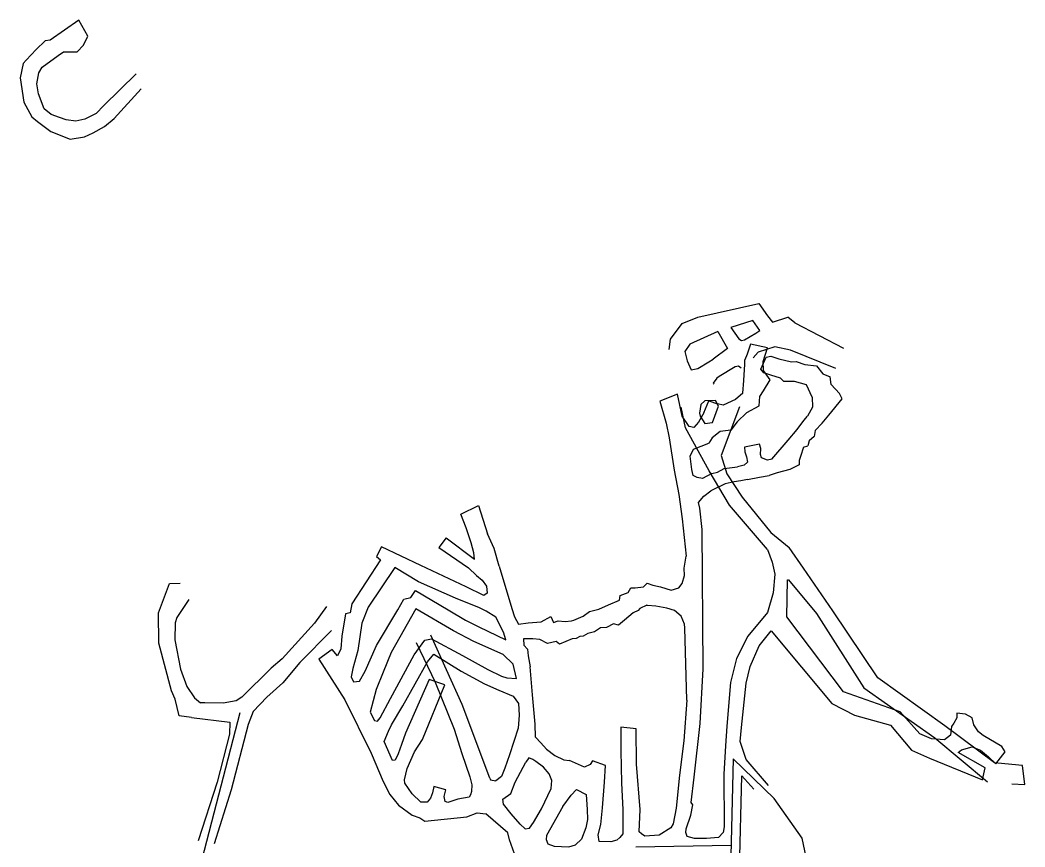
# Model space of a CAD drawing. Extents: x 539107 to 539703, y 4477622 to 4477995.
# Drawn here: x 539179.8 to 539414, y 4477802.2 to 4477995 of the extents above; entities that cross this region are included whole.
import ezdxf

# ---------------------------------------------------------------- set-up
doc = ezdxf.new("R2010")
doc.units = 0
doc.linetypes.add('DUZ', pattern=[500, 500])
doc.layers.add('KAT_1440', color=139, linetype='DUZ')
doc.layers.add('PERSONEL_1440', color=1, linetype='DUZ')

msp = doc.modelspace()

# ---------------------------------------------------------------- linework, layer by layer
at = {"layer": 'KAT_1440'}
for p, q in [((539193.43, 4477995.04, 1445.2), (539186.79, 4477990.35, 1445.55)), ((539195.58, 4477991.29, 1444.56), (539193.43, 4477995.04, 1445.2)), ((539194.54, 4477989.18, 1444.87), (539195.58, 4477991.29, 1444.56)), ((539185.64, 4477990.23, 1445.69), (539183.55, 4477988.14, 1445.77)), ((539186.79, 4477990.35, 1445.55), (539185.64, 4477990.23, 1445.69)), ((539193.08, 4477987.61, 1444.96), (539194.54, 4477989.18, 1444.87)), ((539183.55, 4477988.14, 1445.77), (539181.21, 4477985.71, 1446.22)), ((539184.93, 4477984.05, 1446.05), (539188.62, 4477986.75, 1445.83)), ((539188.62, 4477986.75, 1445.83), (539189.89, 4477987.67, 1446.92)), ((539189.89, 4477987.67, 1446.92), (539193.08, 4477987.61, 1444.96)), ((539180.47, 4477984.94, 1445.39), (539179.77, 4477981.53, 1446.45)), ((539181.21, 4477985.71, 1446.22), (539180.47, 4477984.94, 1445.39)), ((539183.66, 4477980.2, 1446.9), (539184.15, 4477982.71, 1446.39)), ((539184.15, 4477982.71, 1446.39), (539184.93, 4477984.05, 1446.05)), ((539206.83, 4477982.48, 1451.47), (539199.29, 4477975.1, 1449.87)), ((539179.77, 4477981.53, 1446.45), (539180.65, 4477975.89, 1446.93)), ((539184.07, 4477977.8, 1447.29), (539183.66, 4477980.2, 1446.9)), ((539185.35, 4477974.35, 1447.78), (539184.07, 4477977.8, 1447.29)), ((539201.7, 4477972.05, 1449.75), (539207.97, 4477979.04, 1451.21)), ((539180.65, 4477975.89, 1446.93), (539182.52, 4477972.47, 1447.66)), ((539199.29, 4477975.1, 1449.87), (539197.47, 4477973.21, 1449.44)), ((539187.05, 4477972.99, 1448.25), (539185.35, 4477974.35, 1447.78)), ((539188.94, 4477972.3, 1448.6), (539187.05, 4477972.99, 1448.25)), ((539197.47, 4477973.21, 1449.44), (539194.9, 4477971.89, 1449.24)), ((539182.52, 4477972.47, 1447.66), (539183.82, 4477971.41, 1447.84)), ((539183.82, 4477971.41, 1447.84), (539186.94, 4477969.08, 1448.18)), ((539190.55, 4477971.78, 1448.67), (539188.94, 4477972.3, 1448.6)), ((539192.78, 4477971.46, 1448.84), (539190.55, 4477971.78, 1448.67)), ((539194.9, 4477971.89, 1449.24), (539192.78, 4477971.46, 1448.84)), ((539196.82, 4477968.73, 1448.95), (539199.43, 4477970.19, 1449.28)), ((539199.43, 4477970.19, 1449.28), (539201.7, 4477972.05, 1449.75)), ((539186.94, 4477969.08, 1448.18), (539191.43, 4477967.3, 1448.31)), ((539194.81, 4477967.79, 1448.56), (539196.82, 4477968.73, 1448.95)), ((539191.43, 4477967.3, 1448.31), (539194.81, 4477967.79, 1448.56)), ((539337.77, 4477925.78, 1449.14), (539351.98, 4477928.93, 1449.85)), ((539351.98, 4477928.93, 1449.85), (539354, 4477926.07, 1449.51)), ((539334.06, 4477924.26, 1449.04), (539337.77, 4477925.78, 1449.14)), ((539354, 4477926.07, 1449.51), (539355.11, 4477924.55, 1449.03)), ((539355.11, 4477924.55, 1449.03), (539358.7, 4477925.78, 1448.65)), ((539360.37, 4477924.41, 1448.59), (539358.7, 4477925.78, 1448.65)), ((539331.33, 4477920.6, 1449.08), (539334.06, 4477924.26, 1449.04)), ((539350.58, 4477924.99, 1449.51), (539345.44, 4477923.36, 1449.51)), ((539345.44, 4477923.36, 1449.51), (539347.31, 4477920.71, 1449.53)), ((539352.19, 4477922.63, 1448.99), (539350.58, 4477924.99, 1449.51)), ((539360.37, 4477924.41, 1448.59), (539371.72, 4477918.49, 1450.41)), ((539342.41, 4477922.41, 1449.51), (539335.88, 4477919.45, 1448.99)), ((539342.41, 4477922.41, 1449.51), (539344.65, 4477918.42, 1449.85)), ((539348.65, 4477920.43, 1449.07), (539351.27, 4477922.03, 1449.04)), ((539351.27, 4477922.03, 1449.04), (539352.19, 4477922.63, 1448.99)), ((539331.03, 4477918.23, 1450.24), (539331.33, 4477920.6, 1449.08)), ((539335.88, 4477919.45, 1448.99), (539334.69, 4477917.71, 1450.17)), ((539347.31, 4477920.71, 1449.53), (539347.93, 4477920.31, 1449.53)), ((539347.93, 4477920.31, 1449.53), (539348.65, 4477920.43, 1449.07)), ((539349.98, 4477919.48, 1441.4), (539349.27, 4477917.15, 1441.4)), ((539353.94, 4477918.56, 1441.4), (539349.98, 4477919.48, 1441.4)), ((539355.69, 4477918.82, 1448.76), (539351.79, 4477917.62, 1448.69)), ((539359.37, 4477918.04, 1448.04), (539355.69, 4477918.82, 1448.76)), ((539334.69, 4477917.71, 1450.17), (539335.23, 4477915.59, 1449.82)), ((539344.65, 4477918.42, 1449.85), (539341.34, 4477915.98, 1449.13)), ((539349.27, 4477917.15, 1441.4), (539348.66, 4477915.77, 1441.32)), ((539350.65, 4477916.25, 1450.03), (539351.79, 4477917.62, 1448.69)), ((539352.43, 4477913.63, 1438.13), (539353.64, 4477916.41, 1438.13)), ((539352.97, 4477915.39, 1441.32), (539353.94, 4477918.56, 1441.4)), ((539353.64, 4477916.41, 1438.13), (539354.79, 4477916.62, 1438.13)), ((539354.79, 4477916.62, 1438.13), (539356.6, 4477916.03, 1438.13)), ((539369.94, 4477913.79, 1450.04), (539359.37, 4477918.04, 1448.04)), ((539335.23, 4477915.59, 1449.82), (539336.2, 4477913.47, 1449.58)), ((539337.71, 4477913.74, 1449.85), (539340.3, 4477915.34, 1449.11)), ((539340.3, 4477915.34, 1449.11), (539341.34, 4477915.98, 1449.13)), ((539346.46, 4477914.2, 1449.53), (539342.69, 4477911.87, 1449.19)), ((539347.21, 4477914.32, 1450.03), (539346.46, 4477914.2, 1449.53)), ((539347.83, 4477913.89, 1450.53), (539347.21, 4477914.32, 1450.03)), ((539348.49, 4477911.01, 1441.7), (539348.71, 4477914.81, 1441.45)), ((539348.71, 4477914.81, 1441.45), (539348.66, 4477915.77, 1441.32)), ((539353.04, 4477913.33, 1441.5), (539352.97, 4477915.39, 1441.32)), ((539356.6, 4477916.03, 1438.13), (539359.57, 4477915.34, 1438.13)), ((539359.57, 4477915.34, 1438.13), (539360.66, 4477915.42, 1438.13)), ((539360.66, 4477915.42, 1438.13), (539362.7, 4477914.74, 1438.13)), ((539362.7, 4477914.74, 1438.13), (539365.38, 4477914.43, 1437.98)), ((539365.38, 4477914.43, 1437.98), (539366.86, 4477912.52, 1437.84)), ((539336.2, 4477913.47, 1449.58), (539337.71, 4477913.74, 1449.85)), ((539342.69, 4477911.87, 1449.19), (539342.15, 4477911.53, 1449.29)), ((539353.13, 4477912.75, 1438.13), (539352.43, 4477913.63, 1438.13)), ((539354.6, 4477911.1, 1441.91), (539353.04, 4477913.33, 1441.5)), ((539354.77, 4477912.19, 1438.13), (539353.13, 4477912.75, 1438.13)), ((539357.02, 4477911.51, 1438.13), (539354.77, 4477912.19, 1438.13)), ((539366.86, 4477912.52, 1437.84), (539368.57, 4477911.81, 1437.85)), ((539368.85, 4477910.01, 1437.85), (539368.57, 4477911.81, 1437.85)), ((539342.15, 4477911.53, 1449.29), (539341.34, 4477910.33, 1449.98)), ((539341.34, 4477910.33, 1449.98), (539341.49, 4477910.14, 1449.99)), ((539348.19, 4477908, 1442.2), (539348.49, 4477911.01, 1441.7)), ((539353.07, 4477908.58, 1441.9), (539354.6, 4477911.1, 1441.91)), ((539357.75, 4477910.72, 1438.13), (539357.02, 4477911.51, 1438.13)), ((539360.29, 4477910.76, 1437.98), (539357.75, 4477910.72, 1438.13)), ((539363.04, 4477909.99, 1437.98), (539360.29, 4477910.76, 1437.98)), ((539364.41, 4477907.06, 1438), (539363.04, 4477909.99, 1437.98)), ((539370.73, 4477907.98, 1437.83), (539368.85, 4477910.01, 1437.85)), ((539333, 4477907.78, 1441.65), (539328.89, 4477906.16, 1441.65)), ((539334.1, 4477902.67, 1441.65), (539333, 4477907.78, 1441.65)), ((539348.19, 4477908, 1442.2), (539346.53, 4477906.58, 1442.15)), ((539352.02, 4477905.1, 1442.15), (539352.22, 4477907.24, 1442.2)), ((539352.22, 4477907.24, 1442.2), (539353.07, 4477908.58, 1441.9)), ((539364.41, 4477907.06, 1438), (539364.43, 4477904.72, 1437.83)), ((539371.37, 4477906.67, 1437.83), (539370.73, 4477907.98, 1437.83)), ((539328.89, 4477906.16, 1441.65), (539330.35, 4477901.03, 1441.65)), ((539334.85, 4477899.93, 1449.9), (539333.83, 4477904.77, 1450.09)), ((539338.47, 4477905.38, 1449.77), (539338.1, 4477903.38, 1449.76)), ((539339.4, 4477906.2, 1449.77), (539338.47, 4477905.38, 1449.77)), ((539339.12, 4477903.43, 1442.06), (539340.33, 4477906.22, 1441.96)), ((539341.87, 4477906.32, 1449.75), (539339.4, 4477906.2, 1449.77)), ((539340.33, 4477906.22, 1441.96), (539342.35, 4477905.5, 1441.97)), ((539341.15, 4477901.15, 1449.46), (539342.55, 4477905, 1449.9)), ((539342.55, 4477905, 1449.9), (539341.87, 4477906.32, 1449.75)), ((539343.66, 4477905.24, 1441.86), (539342.35, 4477905.5, 1441.97)), ((539347.48, 4477904.86, 1450.29), (539343.17, 4477893.45, 1448.54)), ((539346.53, 4477906.58, 1442.15), (539343.66, 4477905.24, 1441.86)), ((539349.18, 4477903.48, 1441.86), (539352.02, 4477905.1, 1442.15)), ((539364.43, 4477904.72, 1437.83), (539363.26, 4477902.63, 1438.21)), ((539368.3, 4477902.88, 1438.01), (539371.37, 4477906.67, 1437.83)), ((539335.71, 4477900.25, 1441.88), (539334.1, 4477902.67, 1441.65)), ((539339.12, 4477903.43, 1442.06), (539337.9, 4477901.24, 1441.88)), ((539338.1, 4477903.38, 1449.76), (539338.25, 4477902.65, 1449.76)), ((539338.25, 4477902.65, 1449.76), (539339.37, 4477900.95, 1449.46)), ((539346.91, 4477901.3, 1441.97), (539349.18, 4477903.48, 1441.86)), ((539362.47, 4477901.62, 1437.79), (539363.26, 4477902.63, 1438.21)), ((539366.7, 4477901.05, 1437.79), (539368.3, 4477902.88, 1438.01)), ((539330.35, 4477901.03, 1441.65), (539331.05, 4477897.61, 1441.6)), ((539340.36, 4477889.9, 1448.1), (539334.85, 4477899.93, 1449.9)), ((539336.84, 4477900.01, 1441.91), (539335.71, 4477900.25, 1441.88)), ((539337.9, 4477901.24, 1441.88), (539336.84, 4477900.01, 1441.91)), ((539339.37, 4477900.95, 1449.46), (539341.15, 4477901.15, 1449.46)), ((539346.91, 4477901.3, 1441.97), (539345.39, 4477899.42, 1441.97)), ((539360.89, 4477899.52, 1437.97), (539362.47, 4477901.62, 1437.79)), ((539366.7, 4477901.05, 1437.79), (539365.11, 4477899.35, 1437.84)), ((539331.05, 4477897.61, 1441.6), (539332.2, 4477890.03, 1441.66)), ((539341.06, 4477897.63, 1441.97), (539340.3, 4477896.38, 1442.39)), ((539342.96, 4477899.05, 1441.97), (539341.06, 4477897.63, 1441.97)), ((539345.39, 4477899.42, 1441.97), (539342.96, 4477899.05, 1441.97)), ((539358.83, 4477897.06, 1438.17), (539360.89, 4477899.52, 1437.97)), ((539364.84, 4477897.92, 1437.81), (539363.7, 4477896.87, 1437.96)), ((539365.11, 4477899.35, 1437.84), (539364.84, 4477897.92, 1437.81)), ((539336.74, 4477894.95, 1441.69), (539340.3, 4477896.38, 1442.39)), ((539352.1, 4477896.09, 1439.56), (539348.63, 4477895.44, 1439.85)), ((539348.63, 4477895.44, 1439.85), (539348.68, 4477894.36, 1439.69)), ((539352.41, 4477895.13, 1439.32), (539352.1, 4477896.09, 1439.56)), ((539355, 4477892.59, 1438.4), (539358.83, 4477897.06, 1438.17)), ((539362.4, 4477895.44, 1437.84), (539361.69, 4477893.27, 1437.69)), ((539362.4, 4477895.44, 1437.84), (539363.4, 4477895.76, 1438.15)), ((539363.7, 4477896.87, 1437.96), (539363.4, 4477895.76, 1438.15)), ((539335.92, 4477893.33, 1441.64), (539336.74, 4477894.95, 1441.69)), ((539336.34, 4477890.18, 1441.56), (539335.92, 4477893.33, 1441.64)), ((539343.17, 4477893.45, 1448.54), (539344.52, 4477889.2, 1447.62)), ((539348.68, 4477894.36, 1439.69), (539349.1, 4477893.21, 1439.39)), ((539349.1, 4477893.21, 1439.39), (539349.33, 4477891.93, 1439.22)), ((539352.34, 4477893.72, 1439.04), (539352.41, 4477895.13, 1439.32)), ((539352.6, 4477892.93, 1439.01), (539352.34, 4477893.72, 1439.04)), ((539353.96, 4477892.43, 1438.47), (539352.6, 4477892.93, 1439.01)), ((539361.69, 4477893.27, 1437.69), (539361.36, 4477892.31, 1437.74)), ((539343.85, 4477890.46, 1440.19), (539346.98, 4477890.87, 1439.51)), ((539348.52, 4477891.24, 1439.32), (539346.98, 4477890.87, 1439.51)), ((539349.33, 4477891.93, 1439.22), (539348.52, 4477891.24, 1439.32)), ((539355, 4477892.59, 1438.4), (539353.96, 4477892.43, 1438.47)), ((539361.34, 4477891.27, 1437.71), (539359.16, 4477890.2, 1437.89)), ((539361.36, 4477892.31, 1437.74), (539361.34, 4477891.27, 1437.71)), ((539332.2, 4477890.03, 1441.66), (539333.27, 4477884.4, 1441.79)), ((539336.66, 4477888.85, 1441.46), (539336.34, 4477890.18, 1441.56)), ((539337.58, 4477888.37, 1441.67), (539336.66, 4477888.85, 1441.46)), ((539338.84, 4477888.08, 1441.03), (539337.58, 4477888.37, 1441.67)), ((539341.02, 4477889.27, 1440.63), (539338.84, 4477888.08, 1441.03)), ((539345.11, 4477881.93, 1446.18), (539340.36, 4477889.9, 1448.1)), ((539341.02, 4477889.27, 1440.63), (539342.31, 4477889.59, 1440.63)), ((539342.31, 4477889.59, 1440.63), (539343.85, 4477890.46, 1440.19)), ((539344.52, 4477889.2, 1447.62), (539348.05, 4477883.74, 1445.96)), ((539349.33, 4477887.89, 1439.34), (539352.14, 4477888.41, 1438.86)), ((539352.14, 4477888.41, 1438.86), (539354.33, 4477888.82, 1438.65)), ((539356.21, 4477889.47, 1438.31), (539354.33, 4477888.82, 1438.65)), ((539359.16, 4477890.2, 1437.89), (539356.21, 4477889.47, 1438.31)), ((539344.11, 4477886.88, 1440.63), (539340.78, 4477885.28, 1441.04)), ((539346.22, 4477887.35, 1440.63), (539344.11, 4477886.88, 1440.63)), ((539347.76, 4477887.55, 1439.54), (539346.22, 4477887.35, 1440.63)), ((539349.33, 4477887.89, 1439.34), (539347.76, 4477887.55, 1439.54)), ((539333.27, 4477884.4, 1441.79), (539334.05, 4477878.7, 1441.94)), ((539337.89, 4477882.54, 1441.81), (539339.13, 4477883.97, 1441.28)), ((539339.13, 4477883.97, 1441.28), (539340.78, 4477885.28, 1441.04)), ((539348.05, 4477883.74, 1445.96), (539354.74, 4477875.54, 1446.83)), ((539282.51, 4477879.78, 1443.62), (539286.59, 4477881.84, 1443.79)), ((539286.59, 4477881.84, 1443.79), (539288.74, 4477875.25, 1443.74)), ((539338.18, 4477881.17, 1441.72), (539337.89, 4477882.54, 1441.81)), ((539353.99, 4477871.58, 1443.44), (539345.11, 4477881.93, 1446.18)), ((539283.74, 4477876.59, 1443.6), (539282.51, 4477879.78, 1443.62)), ((539338.76, 4477876.24, 1441.92), (539338.18, 4477881.17, 1441.72)), ((539284.91, 4477873.08, 1443.6), (539283.74, 4477876.59, 1443.6)), ((539334.05, 4477878.7, 1441.94), (539335, 4477870.02, 1442.27)), ((539279.1, 4477874.25, 1442.46), (539277.4, 4477872, 1442.46)), ((539279.1, 4477874.25, 1442.46), (539285.7, 4477869.33, 1442.43)), ((539290.3, 4477871.79, 1443.72), (539288.74, 4477875.25, 1443.74)), ((539338.98, 4477843.73, 1442.38), (539338.76, 4477876.24, 1441.92)), ((539354.74, 4477875.54, 1446.83), (539359.06, 4477872.04, 1443.44)), ((539264.01, 4477872.18, 1443.56), (539262.86, 4477869.95, 1443.64)), ((539273.16, 4477867.83, 1442.69), (539264.01, 4477872.18, 1443.56)), ((539277.4, 4477872, 1442.46), (539284.32, 4477867.31, 1441.98)), ((539285.52, 4477870.78, 1443.6), (539284.91, 4477873.08, 1443.6)), ((539362.4, 4477867.22, 1441.87), (539359.06, 4477872.04, 1443.44)), ((539262.86, 4477869.95, 1443.64), (539263.78, 4477869.11, 1443.64)), ((539285.7, 4477869.33, 1442.43), (539285.52, 4477870.78, 1443.6)), ((539291.4, 4477867.66, 1442), (539290.3, 4477871.79, 1443.72)), ((539334.58, 4477867.22, 1442.27), (539335, 4477870.02, 1442.27)), ((539353.99, 4477871.58, 1443.44), (539355.03, 4477868.61, 1442.36)), ((539263.78, 4477869.11, 1443.64), (539257.11, 4477858.88, 1443.6)), ((539267.13, 4477867.39, 1443.14), (539260.87, 4477858.1, 1443.59)), ((539272.67, 4477864.03, 1442.36), (539267.13, 4477867.39, 1443.14)), ((539283.78, 4477862.87, 1442.15), (539273.16, 4477867.83, 1442.69)), ((539284.32, 4477867.31, 1441.98), (539286.12, 4477865.51, 1442.12)), ((539291.4, 4477867.66, 1442), (539294.4, 4477857.79, 1442.2)), ((539334.65, 4477865.47, 1442.32), (539334.58, 4477867.22, 1442.27)), ((539355.03, 4477868.61, 1442.36), (539355.65, 4477865.81, 1442.36)), ((539369.17, 4477857.23, 1439.57), (539362.4, 4477867.22, 1441.87)), ((539286.12, 4477865.51, 1442.12), (539287.5, 4477864.39, 1442.04)), ((539334.12, 4477863.64, 1442.48), (539334.65, 4477865.47, 1442.32)), ((539355.65, 4477865.81, 1442.36), (539355.33, 4477861.43, 1442.26)), ((539212.02, 4477856.82, 1440.58), (539214.6, 4477863.64, 1439.89)), ((539214.6, 4477863.64, 1439.89), (539217.11, 4477863.67, 1440.01)), ((539281.23, 4477860.21, 1441.88), (539272.67, 4477864.03, 1442.36)), ((539287.84, 4477860.83, 1441.07), (539283.78, 4477862.87, 1442.15)), ((539287.5, 4477864.39, 1442.04), (539288.5, 4477863.01, 1441.25)), ((539288.5, 4477863.01, 1441.25), (539288.64, 4477861.34, 1441.27)), ((539321.48, 4477861.53, 1442.67), (539322.15, 4477862.64, 1442.69)), ((539322.15, 4477862.64, 1442.69), (539323.12, 4477862.61, 1442.71)), ((539323.12, 4477862.61, 1442.71), (539325.09, 4477862.82, 1442.71)), ((539325.09, 4477862.82, 1442.71), (539325.94, 4477863.67, 1442.68)), ((539325.94, 4477863.67, 1442.68), (539327.21, 4477863.27, 1442.66)), ((539327.21, 4477863.27, 1442.66), (539329.01, 4477862.82, 1442.78)), ((539329.01, 4477862.82, 1442.78), (539331.53, 4477862.1, 1442.69)), ((539331.53, 4477862.1, 1442.69), (539333.31, 4477862.65, 1442.44)), ((539333.31, 4477862.65, 1442.44), (539334.12, 4477863.64, 1442.48)), ((539358.5, 4477855.89, 1442.27), (539358.65, 4477864.5, 1442.2)), ((539358.65, 4477864.5, 1442.2), (539358.87, 4477864.51, 1442.34)), ((539358.87, 4477864.51, 1442.34), (539365.43, 4477856.67, 1439.84)), ((539269.24, 4477859.95, 1445.3), (539270.87, 4477860.4, 1445)), ((539270.87, 4477860.4, 1445), (539271.95, 4477861.99, 1442.35)), ((539271.95, 4477861.99, 1442.35), (539279.52, 4477857.51, 1442.47)), ((539286.82, 4477857.95, 1442.14), (539281.23, 4477860.21, 1441.88)), ((539288.64, 4477861.34, 1441.27), (539287.84, 4477860.83, 1441.07)), ((539319.47, 4477859.78, 1442.74), (539319.61, 4477860.8, 1442.71)), ((539319.61, 4477860.8, 1442.71), (539321.48, 4477861.53, 1442.67)), ((539355.33, 4477861.43, 1442.26), (539353.95, 4477856.86, 1442.17)), ((539219.12, 4477859.92, 1440.15), (539216.34, 4477855.72, 1440.9)), ((539251.2, 4477858.24, 1450.28), (539248.38, 4477854.38, 1449.83)), ((539257.11, 4477858.88, 1443.6), (539256.68, 4477856.82, 1443.75)), ((539260.87, 4477858.1, 1443.59), (539259.43, 4477854.34, 1443.71)), ((539267.79, 4477857.45, 1443.45), (539269.24, 4477859.95, 1445.3)), ((539288.41, 4477857.16, 1442.13), (539286.82, 4477857.95, 1442.14)), ((539294.4, 4477857.79, 1442.2), (539295.04, 4477855.85, 1442.03)), ((539314.69, 4477857.65, 1443.1), (539316.88, 4477858.65, 1442.83)), ((539316.88, 4477858.65, 1442.83), (539319.47, 4477859.78, 1442.74)), ((539324.18, 4477857.83, 1442.84), (539323.86, 4477857.36, 1442.91)), ((539325.86, 4477858.6, 1442.87), (539324.18, 4477857.83, 1442.84)), ((539325.86, 4477858.51, 1442.81), (539325.86, 4477858.6, 1442.87)), ((539326.02, 4477858.47, 1442.75), (539325.86, 4477858.51, 1442.81)), ((539327.97, 4477858.33, 1442.8), (539326.02, 4477858.47, 1442.75)), ((539330.5, 4477857.89, 1442.7), (539327.97, 4477858.33, 1442.8)), ((539332.26, 4477857.35, 1442.43), (539330.5, 4477857.89, 1442.7)), ((539212.13, 4477849.74, 1441.77), (539212.02, 4477856.82, 1440.58)), ((539216.34, 4477855.72, 1440.9), (539215.94, 4477854.49, 1440.96)), ((539255.64, 4477856.52, 1443.79), (539254.75, 4477851.35, 1443)), ((539256.68, 4477856.82, 1443.75), (539255.64, 4477856.52, 1443.79)), ((539262.82, 4477849.2, 1442.69), (539267.79, 4477857.45, 1443.45)), ((539272.04, 4477857.71, 1445.27), (539266.29, 4477847.53, 1442.77)), ((539280.8, 4477852.61, 1441.59), (539272.04, 4477857.71, 1445.27)), ((539279.52, 4477857.51, 1442.47), (539283.56, 4477855.11, 1442.18)), ((539290.69, 4477855.78, 1442.14), (539288.41, 4477857.16, 1442.13)), ((539292.45, 4477852.25, 1442.24), (539290.69, 4477855.78, 1442.14)), ((539295.04, 4477855.85, 1442.03), (539295.96, 4477854.12, 1442.03)), ((539301.26, 4477854.67, 1442.76), (539303.51, 4477855.91, 1442.86)), ((539303.51, 4477855.91, 1442.86), (539304.08, 4477854.57, 1442.86)), ((539308.84, 4477855.05, 1442.92), (539311.01, 4477855.99, 1443.05)), ((539311.01, 4477855.99, 1443.05), (539312.51, 4477857.09, 1443.01)), ((539312.51, 4477857.09, 1443.01), (539314.69, 4477857.65, 1443.1)), ((539322.64, 4477856.77, 1442.88), (539320.67, 4477855.06, 1443.05)), ((539323.86, 4477857.36, 1442.91), (539322.64, 4477856.77, 1442.88)), ((539333.87, 4477855.99, 1442.42), (539332.26, 4477857.35, 1442.43)), ((539334.6, 4477854.17, 1442.48), (539333.87, 4477855.99, 1442.42)), ((539353.95, 4477856.86, 1442.17), (539349.38, 4477851.36, 1442.71)), ((539371.69, 4477838.34, 1442.1), (539358.5, 4477855.89, 1442.27)), ((539365.43, 4477856.67, 1439.84), (539376.45, 4477839.26, 1434.72)), ((539379.72, 4477841.63, 1434.59), (539369.17, 4477857.23, 1439.57)), ((539215.94, 4477854.49, 1440.96), (539215.82, 4477850.49, 1441.81)), ((539248.38, 4477854.38, 1449.83), (539240.87, 4477846.08, 1448.09)), ((539259.43, 4477854.34, 1443.71), (539258.49, 4477847.98, 1443)), ((539283.56, 4477855.11, 1442.18), (539286.73, 4477853.49, 1442.28)), ((539286.73, 4477853.49, 1442.28), (539292.95, 4477850.52, 1442.24)), ((539295.96, 4477854.12, 1442.03), (539298.23, 4477854.47, 1442.41)), ((539298.23, 4477854.47, 1442.41), (539301.26, 4477854.67, 1442.76)), ((539304.08, 4477854.57, 1442.86), (539305.2, 4477854.91, 1442.8)), ((539305.2, 4477854.91, 1442.8), (539306.78, 4477854.76, 1442.83)), ((539306.78, 4477854.76, 1442.83), (539308.31, 4477854.9, 1442.92)), ((539308.31, 4477854.9, 1442.92), (539308.84, 4477855.05, 1442.92)), ((539315.05, 4477853.31, 1443.11), (539313.67, 4477852.34, 1443.13)), ((539316.42, 4477853.36, 1443.04), (539315.05, 4477853.31, 1443.11)), ((539318.12, 4477854.19, 1443.02), (539316.42, 4477853.36, 1443.04)), ((539319.24, 4477853.93, 1443.14), (539318.12, 4477854.19, 1443.02)), ((539320.67, 4477855.06, 1443.05), (539319.24, 4477853.93, 1443.14)), ((539334.72, 4477853.29, 1442.47), (539334.6, 4477854.17, 1442.48)), ((539335.21, 4477836.45, 1442.18), (539334.72, 4477853.29, 1442.47)), ((539252.36, 4477852.67, 1449.98), (539244.94, 4477845.22, 1448.42)), ((539254.75, 4477851.35, 1443), (539254.55, 4477848.37, 1443.57)), ((539274.11, 4477850.45, 1444.86), (539275.63, 4477850.74, 1444.86)), ((539282.81, 4477835.38, 1445.38), (539275.5, 4477851.56, 1449.11)), ((539275.63, 4477850.74, 1444.86), (539282.9, 4477846.83, 1441.96)), ((539285.49, 4477850.09, 1442.27), (539280.8, 4477852.61, 1441.59)), ((539292.95, 4477850.52, 1442.24), (539292.45, 4477852.25, 1442.24)), ((539299.27, 4477850.75, 1442.66), (539297.11, 4477850.73, 1442.36)), ((539300.92, 4477850.56, 1442.99), (539299.27, 4477850.75, 1442.66)), ((539308.43, 4477850.76, 1443.03), (539305.51, 4477849.48, 1442.94)), ((539309.39, 4477850.81, 1442.95), (539308.43, 4477850.76, 1443.03)), ((539310.2, 4477851.24, 1443.02), (539309.39, 4477850.81, 1442.95)), ((539311.03, 4477851.36, 1443.07), (539310.2, 4477851.24, 1443.02)), ((539312.1, 4477851.98, 1443.02), (539311.03, 4477851.36, 1443.07)), ((539313.67, 4477852.34, 1443.13), (539312.1, 4477851.98, 1443.02)), ((539349.38, 4477851.36, 1442.71), (539346.78, 4477846.17, 1441.9)), ((539352.01, 4477849.08, 1442.87), (539354.82, 4477852.56, 1442.52)), ((539354.82, 4477852.56, 1442.52), (539368.94, 4477835.62, 1442.31)), ((539215.05, 4477838.59, 1443.68), (539212.13, 4477849.74, 1441.77)), ((539215.82, 4477850.49, 1441.81), (539217.16, 4477843.63, 1443.33)), ((539260.22, 4477843.17, 1443), (539262.82, 4477849.2, 1442.69)), ((539271.63, 4477847.03, 1443.59), (539274.11, 4477850.45, 1444.86)), ((539272.06, 4477849.85, 1449.63), (539276.48, 4477840.61, 1446.87)), ((539292.39, 4477847.09, 1442.31), (539285.49, 4477850.09, 1442.27)), ((539297.11, 4477850.73, 1442.36), (539297.17, 4477849.25, 1442.2)), ((539297.17, 4477849.25, 1442.2), (539298.03, 4477848.32, 1442.15)), ((539302.71, 4477849.67, 1442.94), (539300.92, 4477850.56, 1442.99)), ((539304.75, 4477850.12, 1442.94), (539302.71, 4477849.67, 1442.94)), ((539305.51, 4477849.48, 1442.94), (539304.75, 4477850.12, 1442.94)), ((539349.91, 4477844.29, 1441.9), (539352.01, 4477849.08, 1442.87)), ((539240.87, 4477846.08, 1448.09), (539238.3, 4477843.91, 1447.55)), ((539252.48, 4477848.25, 1443.81), (539249.41, 4477845.98, 1443.93)), ((539253.76, 4477846.73, 1443.22), (539252.48, 4477848.25, 1443.81)), ((539254.55, 4477848.37, 1443.57), (539253.76, 4477846.73, 1443.22)), ((539258.49, 4477847.98, 1443), (539257.3, 4477843.81, 1443)), ((539266.29, 4477847.53, 1442.77), (539264.41, 4477842.91, 1442.95)), ((539266.12, 4477836.81, 1442.77), (539271.63, 4477847.03, 1443.59)), ((539274.73, 4477845.36, 1443.59), (539276.18, 4477847.12, 1444.47)), ((539276.18, 4477847.12, 1444.47), (539282.58, 4477843.19, 1441.92)), ((539282.9, 4477846.83, 1441.96), (539288.79, 4477843.6, 1441.99)), ((539294.67, 4477844.83, 1442.3), (539292.39, 4477847.09, 1442.31)), ((539298.03, 4477848.32, 1442.15), (539298.2, 4477846.77, 1442.08)), ((539298.2, 4477846.77, 1442.08), (539298.66, 4477844.23, 1442.14)), ((539346.78, 4477846.17, 1441.9), (539345.37, 4477840.54, 1441.49)), ((539238.3, 4477843.91, 1447.55), (539231.42, 4477837.11, 1445.97)), ((539244.94, 4477845.22, 1448.42), (539240.99, 4477840.44, 1447.45)), ((539249.41, 4477845.98, 1443.93), (539255.43, 4477836.49, 1442.89)), ((539257.3, 4477843.81, 1443), (539256.93, 4477841.85, 1442.86)), ((539268.96, 4477835.1, 1443.17), (539274.73, 4477845.36, 1443.59)), ((539295.51, 4477841.45, 1442.01), (539294.67, 4477844.83, 1442.3)), ((539299.24, 4477837.65, 1441.2), (539298.66, 4477844.23, 1442.14)), ((539338.3, 4477830.98, 1441.87), (539338.98, 4477843.73, 1442.38)), ((539349.02, 4477840.35, 1441.49), (539349.91, 4477844.29, 1441.9)), ((539217.16, 4477843.63, 1443.33), (539218.67, 4477839.59, 1444.06)), ((539256.93, 4477841.85, 1442.86), (539257.52, 4477840.69, 1442.86)), ((539258.9, 4477840.82, 1443), (539260.22, 4477843.17, 1443)), ((539264.41, 4477842.91, 1442.95), (539262.77, 4477838.93, 1443)), ((539282.58, 4477843.19, 1441.92), (539287.99, 4477840.24, 1441.94)), ((539288.79, 4477843.6, 1441.99), (539291.95, 4477842.02, 1442.14)), ((539291.95, 4477842.02, 1442.14), (539293.24, 4477841.61, 1442.14)), ((539293.24, 4477841.61, 1442.14), (539295.51, 4477841.45, 1442.01)), ((539395.29, 4477830.42, 1430.94), (539379.72, 4477841.63, 1434.59)), ((539218.67, 4477839.59, 1444.06), (539220.45, 4477836.96, 1444.52)), ((539240.99, 4477840.44, 1447.45), (539237.32, 4477837.09, 1446.73)), ((539257.52, 4477840.69, 1442.86), (539258.9, 4477840.82, 1443)), ((539275.14, 4477841.22, 1442.58), (539269.6, 4477828.72, 1442.39)), ((539273.59, 4477827.27, 1442.18), (539278.77, 4477839.98, 1442.53)), ((539278.77, 4477839.98, 1442.53), (539275.14, 4477841.22, 1442.58)), ((539276.48, 4477840.61, 1446.87), (539280.96, 4477829.67, 1444.43)), ((539287.99, 4477840.24, 1441.94), (539291.39, 4477838.73, 1443.68)), ((539345.37, 4477840.54, 1441.49), (539344.51, 4477830.33, 1440.7)), ((539347.92, 4477830.05, 1440.81), (539349.02, 4477840.35, 1441.49)), ((539376.45, 4477839.26, 1434.72), (539392.94, 4477827.63, 1430.83)), ((539215.89, 4477836.63, 1443.77), (539215.05, 4477838.59, 1443.68)), ((539220.45, 4477836.96, 1444.52), (539221.8, 4477835.82, 1444.86)), ((539231.42, 4477837.11, 1445.97), (539230.15, 4477836.23, 1445.8)), ((539237.32, 4477837.09, 1446.73), (539234.1, 4477833.81, 1445.84)), ((539262.77, 4477838.93, 1443), (539262.04, 4477836.29, 1443)), ((539263.72, 4477832.26, 1442.64), (539266.12, 4477836.81, 1442.77)), ((539291.39, 4477838.73, 1443.68), (539294.71, 4477837.38, 1442.1)), ((539294.71, 4477837.38, 1442.1), (539295.94, 4477835.63, 1442.07)), ((539299.81, 4477830.83, 1441.24), (539299.24, 4477837.65, 1441.2)), ((539384.88, 4477833.73, 1442.14), (539371.69, 4477838.34, 1442.1)), ((539216.82, 4477832.78, 1444.08), (539215.89, 4477836.63, 1443.77)), ((539222.83, 4477835.78, 1444.94), (539221.8, 4477835.82, 1444.86)), ((539227.08, 4477835.72, 1445.39), (539222.83, 4477835.78, 1444.94)), ((539230.15, 4477836.23, 1445.8), (539227.08, 4477835.72, 1445.39)), ((539255.43, 4477836.49, 1442.89), (539261.59, 4477824.09, 1442.7)), ((539262.04, 4477836.29, 1443), (539261.37, 4477833.63, 1442.7)), ((539266.35, 4477830.63, 1442.72), (539268.96, 4477835.1, 1443.17)), ((539289.22, 4477818.23, 1441.8), (539282.81, 4477835.38, 1445.38)), ((539295.94, 4477835.63, 1442.07), (539296.1, 4477832.92, 1441.93)), ((539335.21, 4477836.45, 1442.18), (539334.48, 4477826.95, 1441.75)), ((539368.94, 4477835.62, 1442.31), (539374.23, 4477832.92, 1442.27)), ((539219.69, 4477832.41, 1444.63), (539216.82, 4477832.78, 1444.08)), ((539219.69, 4477832.41, 1444.63), (539228.62, 4477831.28, 1445.49)), ((539234.1, 4477833.81, 1445.84), (539232.95, 4477830.77, 1445.22)), ((539261.37, 4477833.63, 1442.7), (539262.36, 4477831.7, 1442.62)), ((539263.11, 4477831.54, 1442.62), (539263.72, 4477832.26, 1442.64)), ((539296.1, 4477832.92, 1441.93), (539295.88, 4477829.86, 1441.79)), ((539374.23, 4477832.92, 1442.27), (539382.62, 4477830.58, 1442.06)), ((539389.46, 4477828.55, 1442.46), (539384.88, 4477833.73, 1442.14)), ((539398.1, 4477832.27, 1444.36), (539397.42, 4477831.06, 1442.58)), ((539398.11, 4477833.36, 1442.58), (539398.1, 4477832.27, 1444.36)), ((539400.15, 4477833.15, 1442.58), (539398.11, 4477833.36, 1442.58)), ((539401.7, 4477832.26, 1442.58), (539400.15, 4477833.15, 1442.58)), ((539402.03, 4477830.65, 1442.58), (539401.7, 4477832.26, 1442.58)), ((539228.62, 4477831.28, 1445.49), (539228.57, 4477828.45, 1444.72)), ((539232.95, 4477830.77, 1445.22), (539228.98, 4477815.53, 1442.56)), ((539262.36, 4477831.7, 1442.62), (539263.11, 4477831.54, 1442.62)), ((539265.64, 4477829.19, 1442.67), (539266.35, 4477830.63, 1442.72)), ((539280.96, 4477829.67, 1444.43), (539282.72, 4477823.99, 1443.23)), ((539295.88, 4477829.86, 1441.79), (539293.82, 4477823.68, 1441.76)), ((539299.91, 4477827.8, 1441.89), (539299.81, 4477830.83, 1441.24)), ((539323.39, 4477829.73, 1441.51), (539319.8, 4477830.12, 1441.51)), ((539319.8, 4477830.12, 1441.51), (539319.81, 4477824.57, 1441.51)), ((539323.41, 4477821.49, 1441.51), (539323.39, 4477829.73, 1441.51)), ((539336.88, 4477818.43, 1441.71), (539338.3, 4477830.98, 1441.87)), ((539344.51, 4477830.33, 1440.7), (539344.16, 4477825.75, 1440.54)), ((539347.62, 4477826.8, 1440.73), (539347.92, 4477830.05, 1440.81)), ((539382.62, 4477830.58, 1442.06), (539387.57, 4477824.72, 1442.79)), ((539406.86, 4477821.79, 1429.17), (539395.29, 4477830.42, 1430.94)), ((539396.87, 4477830.31, 1442.58), (539396.63, 4477828.27, 1442.58)), ((539397.42, 4477831.06, 1442.58), (539396.87, 4477830.31, 1442.58)), ((539403.19, 4477829.04, 1442.58), (539402.03, 4477830.65, 1442.58)), ((539228.57, 4477828.45, 1444.72), (539225.69, 4477817.27, 1442.69)), ((539264.6, 4477826.79, 1442.42), (539265.64, 4477829.19, 1442.67)), ((539269.6, 4477828.72, 1442.39), (539268.64, 4477826.04, 1443.14)), ((539301.15, 4477826.45, 1441.95), (539299.91, 4477827.8, 1441.89)), ((539392.23, 4477827.39, 1442.62), (539389.46, 4477828.55, 1442.46)), ((539395.26, 4477827.14, 1442.58), (539392.23, 4477827.39, 1442.62)), ((539392.94, 4477827.63, 1430.83), (539405.27, 4477817.37, 1429.1)), ((539396.63, 4477828.27, 1442.58), (539395.26, 4477827.14, 1442.58)), ((539404.25, 4477828.19, 1442.58), (539403.19, 4477829.04, 1442.58)), ((539408.62, 4477825.62, 1442.58), (539404.25, 4477828.19, 1442.58)), ((539266.55, 4477822.36, 1442.76), (539264.6, 4477826.79, 1442.42)), ((539268.64, 4477826.04, 1443.14), (539267.87, 4477823.9, 1443.09)), ((539271.7, 4477824.37, 1442.24), (539273.59, 4477827.27, 1442.18)), ((539302.46, 4477825, 1441.99), (539301.15, 4477826.45, 1441.95)), ((539302.46, 4477825, 1441.99), (539304.42, 4477823.49, 1441.79)), ((539334.48, 4477826.95, 1441.75), (539333.43, 4477818.95, 1440.48)), ((539344.16, 4477825.75, 1440.54), (539343.76, 4477819.18, 1440.54)), ((539349, 4477822.6, 1440.48), (539347.62, 4477826.8, 1440.73)), ((539399.21, 4477824.85, 1442.58), (539401.65, 4477825.55, 1442.58)), ((539401.65, 4477825.55, 1442.58), (539403.59, 4477824.79, 1442.58)), ((539409.38, 4477824.37, 1442.58), (539408.62, 4477825.62, 1442.58)), ((539261.59, 4477824.09, 1442.7), (539264.42, 4477817.42, 1442.16)), ((539267.87, 4477823.9, 1443.09), (539267.16, 4477822.45, 1442.83)), ((539269.96, 4477820.45, 1442.66), (539271.7, 4477824.37, 1442.24)), ((539282.72, 4477823.99, 1443.23), (539284.62, 4477818.56, 1442.1)), ((539293.82, 4477823.68, 1441.76), (539292.73, 4477820.53, 1442)), ((539298.37, 4477822.98, 1441.92), (539297.62, 4477821.92, 1441.6)), ((539299.27, 4477822.55, 1442.15), (539298.37, 4477822.98, 1441.92)), ((539304.42, 4477823.49, 1441.79), (539306.49, 4477822.51, 1441.5)), ((539319.81, 4477824.57, 1441.51), (539319.93, 4477817.12, 1441.56)), ((539387.57, 4477824.72, 1442.79), (539391.75, 4477822.9, 1442.9)), ((539391.75, 4477822.9, 1442.9), (539404.11, 4477817.84, 1443.65)), ((539398.41, 4477824.19, 1442.58), (539399.21, 4477824.85, 1442.58)), ((539404.69, 4477820.6, 1443.88), (539398.41, 4477824.19, 1442.58)), ((539403.59, 4477824.79, 1442.58), (539405.47, 4477823.23, 1442.58)), ((539405.47, 4477823.23, 1442.58), (539407.19, 4477821.58, 1442.58)), ((539407.19, 4477821.58, 1442.58), (539409.38, 4477824.37, 1442.58)), ((539267.16, 4477822.45, 1442.83), (539266.55, 4477822.36, 1442.76)), ((539269.4, 4477817.84, 1442.31), (539269.96, 4477820.45, 1442.66)), ((539292.73, 4477820.53, 1442), (539291.95, 4477818.61, 1441.59)), ((539295.2, 4477817.32, 1441.67), (539297.62, 4477821.92, 1441.6)), ((539299.98, 4477822.1, 1442), (539299.27, 4477822.55, 1442.15)), ((539301.73, 4477820.8, 1441.88), (539299.98, 4477822.1, 1442)), ((539303.1, 4477819.25, 1441.56), (539301.73, 4477820.8, 1441.88)), ((539306.49, 4477822.51, 1441.5), (539307.84, 4477822.31, 1441.45)), ((539311.32, 4477820.79, 1441.35), (539307.84, 4477822.31, 1441.45)), ((539312.63, 4477821.41, 1441.28), (539311.32, 4477820.79, 1441.35)), ((539313.15, 4477822.29, 1441.19), (539312.63, 4477821.41, 1441.28)), ((539316.25, 4477821.18, 1441.11), (539313.15, 4477822.29, 1441.19)), ((539315.99, 4477817.33, 1441.06), (539316.25, 4477821.18, 1441.11)), ((539324.27, 4477810.92, 1441.39), (539323.41, 4477821.49, 1441.51)), ((539354.21, 4477816.54, 1440.04), (539349, 4477822.6, 1440.48)), ((539404.11, 4477817.84, 1443.65), (539404.69, 4477820.6, 1443.88)), ((539409.3, 4477821.57, 1428.92), (539406.86, 4477821.79, 1429.17)), ((539413.37, 4477821.19, 1428.7), (539409.3, 4477821.57, 1428.92)), ((539413.97, 4477816.76, 1428.64), (539413.37, 4477821.19, 1428.7)), ((539284.62, 4477818.56, 1442.1), (539285.08, 4477816.68, 1441.76)), ((539289.22, 4477818.23, 1441.8), (539289.39, 4477817.84, 1441.72)), ((539291.95, 4477818.61, 1441.59), (539290.69, 4477817.59, 1441.51)), ((539303.7, 4477817.69, 1441.36), (539303.1, 4477819.25, 1441.56)), ((539333.43, 4477818.95, 1440.48), (539332.66, 4477811.24, 1440.99)), ((539336.15, 4477812.56, 1441.07), (539336.88, 4477818.43, 1441.71)), ((539343.76, 4477819.18, 1440.54), (539343.89, 4477806.91, 1441.12)), ((539347.41, 4477795.29, 1440.98), (539347.97, 4477818.78, 1440.55)), ((539347.97, 4477818.78, 1440.55), (539350.79, 4477815.63, 1440.28)), ((539225.69, 4477817.27, 1442.69), (539221.25, 4477803.58, 1440.41)), ((539264.42, 4477817.42, 1442.16), (539265.97, 4477814.45, 1442.1)), ((539269.46, 4477817.03, 1442.2), (539269.4, 4477817.84, 1442.31)), ((539271.15, 4477814.61, 1442.11), (539269.46, 4477817.03, 1442.2)), ((539276.24, 4477816.3, 1441.79), (539275.86, 4477814.83, 1441.72)), ((539279.01, 4477815.53, 1441.96), (539276.24, 4477816.3, 1441.79)), ((539285.08, 4477816.68, 1441.76), (539285.01, 4477815.1, 1441.64)), ((539289.39, 4477817.84, 1441.72), (539290.69, 4477817.59, 1441.51)), ((539294.16, 4477814.64, 1441.43), (539295.2, 4477817.32, 1441.67)), ((539301.33, 4477811.1, 1441.11), (539303.52, 4477815.82, 1441.1)), ((539303.52, 4477815.82, 1441.1), (539303.7, 4477817.69, 1441.36)), ((539315.48, 4477811.32, 1440.89), (539315.99, 4477817.33, 1441.06)), ((539319.93, 4477817.12, 1441.56), (539320.22, 4477810.85, 1441.28)), ((539410.93, 4477816.92, 1429.29), (539413.97, 4477816.76, 1428.64)), ((539228.98, 4477815.53, 1442.56), (539225.01, 4477802.9, 1440.61)), ((539265.97, 4477814.45, 1442.1), (539267.96, 4477811.94, 1442.05)), ((539273.18, 4477812.59, 1442.04), (539271.15, 4477814.61, 1442.11)), ((539275.41, 4477813.53, 1441.45), (539274.64, 4477812.65, 1441.92)), ((539275.86, 4477814.83, 1441.72), (539275.41, 4477813.53, 1441.45)), ((539278.61, 4477813.95, 1442.11), (539279.01, 4477815.53, 1441.96)), ((539278.85, 4477812.81, 1441.67), (539278.61, 4477813.95, 1442.11)), ((539281.82, 4477813.34, 1441.33), (539279.47, 4477812.54, 1441.67)), ((539284.42, 4477813.8, 1441.52), (539281.82, 4477813.34, 1441.33)), ((539284.78, 4477814.31, 1441.56), (539284.42, 4477813.8, 1441.52)), ((539285.01, 4477815.1, 1441.64), (539284.78, 4477814.31, 1441.56)), ((539292.3, 4477813.3, 1441.25), (539294.16, 4477814.64, 1441.43)), ((539292.46, 4477812.18, 1441.18), (539292.3, 4477813.3, 1441.25)), ((539306.31, 4477811.6, 1441.13), (539308.22, 4477814.27, 1441.06)), ((539308.22, 4477814.27, 1441.06), (539309.47, 4477815.55, 1441.16)), ((539309.47, 4477815.55, 1441.16), (539311.74, 4477814.4, 1440.98)), ((539311.74, 4477814.4, 1440.98), (539311.96, 4477810.95, 1441.06)), ((539267.96, 4477811.94, 1442.05), (539271.13, 4477809.57, 1442.02)), ((539274.64, 4477812.65, 1441.92), (539273.18, 4477812.59, 1442.04)), ((539279.47, 4477812.54, 1441.67), (539278.85, 4477812.81, 1441.67)), ((539294.23, 4477809.92, 1441.1), (539292.46, 4477812.18, 1441.18)), ((539299.42, 4477807.86, 1441.11), (539301.33, 4477811.1, 1441.11)), ((539306.31, 4477811.6, 1441.13), (539302.5, 4477804.83, 1441.12)), ((539311.96, 4477810.95, 1441.06), (539312.04, 4477808.56, 1440.89)), ((539315.15, 4477807.41, 1440.78), (539315.48, 4477811.32, 1440.89)), ((539332.66, 4477811.24, 1440.99), (539332.01, 4477807.55, 1440.81)), ((539336.13, 4477809.59, 1440.91), (539336.6, 4477812.03, 1441.16)), ((539336.6, 4477812.03, 1441.16), (539336.15, 4477812.56, 1441.07)), ((539271.13, 4477809.57, 1442.02), (539272.97, 4477808.96, 1441.92)), ((539272.97, 4477808.96, 1441.92), (539274.14, 4477808.2, 1441.4)), ((539274.14, 4477808.2, 1441.4), (539283.91, 4477809.22, 1441.43)), ((539283.91, 4477809.22, 1441.43), (539286.27, 4477810.11, 1441.27)), ((539286.27, 4477810.11, 1441.27), (539288.29, 4477809.91, 1441.25)), ((539293.43, 4477805.51, 1441.1), (539288.29, 4477809.91, 1441.25)), ((539296.29, 4477807.51, 1441.11), (539294.23, 4477809.92, 1441.1)), ((539320.22, 4477810.85, 1441.28), (539320.23, 4477806.98, 1441.09)), ((539324.09, 4477805.72, 1441.12), (539324.27, 4477810.92, 1441.39)), ((539335.01, 4477806.41, 1440.93), (539336.13, 4477809.59, 1440.91)), ((539297.46, 4477806.38, 1441.11), (539296.29, 4477807.51, 1441.11)), ((539297.46, 4477806.38, 1441.11), (539298.5, 4477806.58, 1441.12)), ((539298.5, 4477806.58, 1441.12), (539299.42, 4477807.86, 1441.11)), ((539311.6, 4477806.65, 1441.09), (539310.64, 4477804.03, 1441.03)), ((539312.04, 4477808.56, 1440.89), (539311.6, 4477806.65, 1441.09)), ((539314.47, 4477805.02, 1440.96), (539315.15, 4477807.41, 1440.78)), ((539320.23, 4477806.98, 1441.09), (539320.25, 4477805.21, 1440.99)), ((539331.45, 4477806.64, 1440.82), (539328.73, 4477804.93, 1440.79)), ((539332.01, 4477807.55, 1440.81), (539331.45, 4477806.64, 1440.82)), ((539334.93, 4477805.54, 1440.85), (539335.01, 4477806.41, 1440.93)), ((539343.89, 4477806.91, 1441.12), (539343.61, 4477805.53, 1441.12)), ((539293.82, 4477803.84, 1441.1), (539293.43, 4477805.51, 1441.1)), ((539302.5, 4477804.83, 1441.12), (539302.39, 4477803.89, 1441.12)), ((539309.22, 4477802.68, 1441.03), (539310.64, 4477804.03, 1441.03)), ((539314.71, 4477803.45, 1440.94), (539314.47, 4477805.02, 1440.96)), ((539319.55, 4477804.39, 1440.88), (539318.86, 4477803.73, 1440.75)), ((539320.25, 4477805.21, 1440.99), (539319.55, 4477804.39, 1440.88)), ((539324.59, 4477805.21, 1441.13), (539324.09, 4477805.72, 1441.12)), ((539325.39, 4477804.69, 1440.82), (539324.59, 4477805.21, 1441.13)), ((539328.73, 4477804.93, 1440.79), (539325.39, 4477804.69, 1440.82)), ((539335.24, 4477804.65, 1440.98), (539334.93, 4477805.54, 1440.85)), ((539336.98, 4477804.15, 1441.17), (539335.24, 4477804.65, 1440.98)), ((539339.75, 4477804.19, 1441), (539336.98, 4477804.15, 1441.17)), ((539342.57, 4477804.39, 1441.16), (539339.75, 4477804.19, 1441)), ((539343.61, 4477805.53, 1441.12), (539342.57, 4477804.39, 1441.16)), ((539295.36, 4477799.52, 1441.17), (539293.82, 4477803.84, 1441.1)), ((539302.39, 4477803.89, 1441.12), (539302.76, 4477802.92, 1441.12)), ((539302.76, 4477802.92, 1441.12), (539304.23, 4477802.34, 1441.12)), ((539304.23, 4477802.34, 1441.12), (539307.67, 4477802.22, 1441.12)), ((539307.67, 4477802.22, 1441.12), (539309.22, 4477802.68, 1441.03)), ((539317.47, 4477803.34, 1440.7), (539314.71, 4477803.45, 1440.94)), ((539318.86, 4477803.73, 1440.75), (539317.47, 4477803.34, 1440.7))]:
    msp.add_line(p, q, dxfattribs=at)
at = {"layer": 'PERSONEL_1440'}
for p, q in [((539231.02, 4477833.47, 1443.4), (539221.6, 4477797.12, 1439.49)), ((539345.99, 4477822.74, 1433.01), (539345.2, 4477789.36, 1425.73)), ((539355.5, 4477813.47, 1433.67), (539345.99, 4477822.74, 1433.01)), ((539362.04, 4477804.2, 1434.39), (539355.5, 4477813.47, 1433.67)), ((539363.28, 4477798.36, 1434.5), (539362.04, 4477804.2, 1434.39)), ((539345.51, 4477802.55, 1428.61), (539323.29, 4477802.16))]:
    msp.add_line(p, q, dxfattribs=at)

doc.saveas('drawing.dxf')
